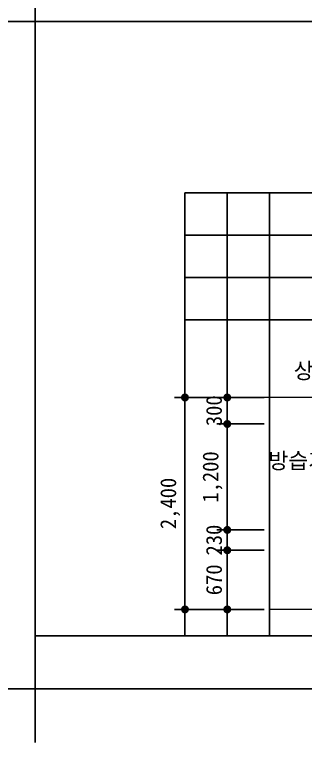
# Model space of a CAD drawing. Header units: millimetres. Extents: x -423835 to -174325, y -1379898 to -1311126.
# Drawn here: x -254826 to -251525, y -1379898 to -1371655 of the extents above; entities that cross this region are included whole.
import ezdxf
from ezdxf.enums import TextEntityAlignment as Align

# ---------------------------------------------------------------- set-up
doc = ezdxf.new("R2010")
doc.units = ezdxf.units.MM
doc.header["$LTSCALE"] = 100
doc.header["$MEASUREMENT"] = 0
doc.header["$PDSIZE"] = -10
doc.layers.get('0').update_dxf_attribs({"linetype": 'CONTINUOUS'})
doc.layers.get('Defpoints').update_dxf_attribs({"color": 153, "linetype": 'CONTINUOUS'})
doc.layers.add('A-DIMS', color=7, linetype='CONTINUOUS')
doc.layers.add('AA-TEX-3', color=3, linetype='CONTINUOUS')
doc.layers.add('A-MKXS-TEXT1', color=3, linetype='CONTINUOUS', lineweight=25)
doc.layers.add('A-XXXX-FIN2', color=6, linetype='CONTINUOUS', lineweight=20)
doc.layers.add('A-XXXX-NPLT', color=144, linetype='CONTINUOUS', lineweight=0, plot=False)
doc.styles.add('HY울릉도L', font='')
doc.styles.add('돋움체', font='')
doc.styles.get('HY울릉도L').set_extended_font_data('HYwulM')
doc.styles.get('돋움체').set_extended_font_data('DotumChe')
doc.dimstyles.new('CDIM', dxfattribs={"dimtxt": 3, "dimasz": 1.5, "dimexe": 2, "dimexo": 1, "dimgap": 1, "dimtad": 1, "dimdec": 0, "dimrnd": 0.5, "dimzin": 0, "dimdsep": 32, "dimlunit": 6, "dimtxsty": 'HY울릉도L', "dimblk1": '_CIDOT', "dimblk2": '_CIDOT', "dimsah": 1, "dimcen": 5.5, "dimclrd": 2, "dimclre": 2, "dimclrt": 7, "dimadec": 0, "dimazin": 0, "dimtfac": 1, "dimtdec": 0, "dimtix": 1, "dimtmove": 2, "dimatfit": 1, "dimldrblk": '_CIDOT', "dimfxl": 1, "dimtolj": 1, "dimtzin": 0, "dimlwd": -1, "dimarcsym": 0})

# ---------------------------------------------------------------- blocks, each defined once
blk = doc.blocks.new('_CIDOT')
at = {"color": 0, "linetype": 'ByBlock'}
blk.add_line((2, 0), (-1, 0), dxfattribs=at)
at = {"color": 0, "linetype": 'ByBlock', "const_width": 0.5}
blk.add_lwpolyline([(-0.25, 0, 1), (0.25, 0, 1)], format="xyb", close=True, dxfattribs=at)
blk = doc.blocks.new('*D723')
at = {"layer": 'A-DIMS', "lineweight": -2, "transparency": 16777216}
for p, q in [((-251991.7, -1375991.6), (-253011.7, -1375991.6)), ((-251991.7, -1378391.6), (-253011.7, -1378391.6))]:
    blk.add_line(p, q, dxfattribs=at)
at = {"layer": 'A-DIMS', "transparency": 16777216}
blk.add_line((-252891.7, -1376081.6), (-252891.7, -1378301.6), dxfattribs=at)
at = {"layer": 'Defpoints', "color": 0, "transparency": 16777216}
for p in [(-251931.7, -1375991.6), (-252891.7, -1378391.6), (-251931.7, -1378391.6)]:
    blk.add_point(p, dxfattribs=at)
at = {"layer": 'A-DIMS', "transparency": 16777216, "xscale": 90, "yscale": 90, "zscale": 90}
for p, rotation in [((-252891.7, -1375991.6), 90), ((-252891.7, -1378391.6), 270)]:
    blk.add_blockref('_CIDOT', p, dxfattribs=dict(at, rotation=rotation))
at = {"layer": 'A-DIMS', "color": 3, "transparency": 16777216, "insert": (-253058.8, -1377191.6), "char_height": 180, "attachment_point": 5, "rotation": 90, "style": '돋움체'}
blk.add_mtext('\\A1;2,400', dxfattribs=at)
blk = doc.blocks.new('*D726')
at = {"layer": 'A-DIMS', "lineweight": -2, "transparency": 16777216}
for p, q in [((-251991.7, -1377721.6), (-252531.7, -1377721.6)), ((-251991.7, -1378391.6), (-252531.7, -1378391.6))]:
    blk.add_line(p, q, dxfattribs=at)
at = {"layer": 'A-DIMS', "transparency": 16777216}
blk.add_line((-252411.7, -1378301.6), (-252411.7, -1377811.6), dxfattribs=at)
at = {"layer": 'Defpoints', "color": 0, "transparency": 16777216}
for p in [(-252411.7, -1377721.6), (-251931.7, -1377721.6), (-251931.7, -1378391.6)]:
    blk.add_point(p, dxfattribs=at)
at = {"layer": 'A-DIMS', "transparency": 16777216, "xscale": 90, "yscale": 90, "zscale": 90}
for p, rotation in [((-252411.7, -1377721.6), 90), ((-252411.7, -1378391.6), 270)]:
    blk.add_blockref('_CIDOT', p, dxfattribs=dict(at, rotation=rotation))
at = {"layer": 'A-DIMS', "color": 3, "transparency": 16777216, "insert": (-252561.8, -1378056.6), "char_height": 180, "attachment_point": 5, "rotation": 90, "style": '돋움체'}
blk.add_mtext('\\A1;670', dxfattribs=at)
blk = doc.blocks.new('*D727')
at = {"layer": 'A-DIMS', "transparency": 16777216}
for p, q in [((-252411.7, -1377401.6), (-252411.7, -1377311.6)), ((-252411.7, -1377721.6), (-252411.7, -1377491.6)), ((-252411.7, -1377811.6), (-252411.7, -1377901.6))]:
    blk.add_line(p, q, dxfattribs=at)
at = {"layer": 'A-DIMS', "lineweight": -2, "transparency": 16777216}
for p, q in [((-251991.7, -1377491.6), (-252531.7, -1377491.6)), ((-251991.7, -1377721.6), (-252531.7, -1377721.6))]:
    blk.add_line(p, q, dxfattribs=at)
at = {"layer": 'Defpoints', "color": 0, "transparency": 16777216}
for p in [(-252411.7, -1377491.6), (-251931.7, -1377491.6), (-251931.7, -1377721.6)]:
    blk.add_point(p, dxfattribs=at)
at = {"layer": 'A-DIMS', "transparency": 16777216, "xscale": 90, "yscale": 90, "zscale": 90}
for p, rotation in [((-252411.7, -1377491.6), 270), ((-252411.7, -1377721.6), 90)]:
    blk.add_blockref('_CIDOT', p, dxfattribs=dict(at, rotation=rotation))
at = {"layer": 'A-DIMS', "color": 3, "transparency": 16777216, "insert": (-252561.8, -1377606.6), "char_height": 180, "attachment_point": 5, "rotation": 90, "style": '돋움체'}
blk.add_mtext('\\A1;230', dxfattribs=at)
blk = doc.blocks.new('*D769')
at = {"layer": 'A-DIMS', "lineweight": -2, "transparency": 16777216}
for p, q in [((-251991.7, -1376291.6), (-252531.7, -1376291.6)), ((-251991.7, -1377491.6), (-252531.7, -1377491.6))]:
    blk.add_line(p, q, dxfattribs=at)
at = {"layer": 'A-DIMS', "transparency": 16777216}
blk.add_line((-252411.7, -1377401.6), (-252411.7, -1376381.6), dxfattribs=at)
at = {"layer": 'Defpoints', "color": 0, "transparency": 16777216}
for p in [(-252411.7, -1376291.6), (-251931.7, -1376291.6), (-251931.7, -1377491.6)]:
    blk.add_point(p, dxfattribs=at)
at = {"layer": 'A-DIMS', "transparency": 16777216, "xscale": 90, "yscale": 90, "zscale": 90}
for p, rotation in [((-252411.7, -1376291.6), 90), ((-252411.7, -1377491.6), 270)]:
    blk.add_blockref('_CIDOT', p, dxfattribs=dict(at, rotation=rotation))
at = {"layer": 'A-DIMS', "color": 3, "transparency": 16777216, "insert": (-252578.8, -1376891.6), "char_height": 180, "attachment_point": 5, "rotation": 90, "style": '돋움체'}
blk.add_mtext('\\A1;1,200', dxfattribs=at)
blk = doc.blocks.new('*D770')
at = {"layer": 'A-DIMS', "transparency": 16777216}
for p, q in [((-252411.7, -1375901.6), (-252411.7, -1375811.6)), ((-252411.7, -1375991.6), (-252411.7, -1376291.6)), ((-252411.7, -1376381.6), (-252411.7, -1376471.6))]:
    blk.add_line(p, q, dxfattribs=at)
at = {"layer": 'A-DIMS', "lineweight": -2, "transparency": 16777216}
for p, q in [((-251991.7, -1375991.6), (-252531.7, -1375991.6)), ((-251991.7, -1376291.6), (-252531.7, -1376291.6))]:
    blk.add_line(p, q, dxfattribs=at)
at = {"layer": 'Defpoints', "color": 0, "transparency": 16777216}
for p in [(-251931.7, -1375991.6), (-252411.7, -1376291.6), (-251931.7, -1376291.6)]:
    blk.add_point(p, dxfattribs=at)
at = {"layer": 'A-DIMS', "transparency": 16777216, "xscale": 90, "yscale": 90, "zscale": 90}
for p, rotation in [((-252411.7, -1375991.6), 270), ((-252411.7, -1376291.6), 90)]:
    blk.add_blockref('_CIDOT', p, dxfattribs=dict(at, rotation=rotation))
at = {"layer": 'A-DIMS', "color": 3, "transparency": 16777216, "insert": (-252561.8, -1376141.6), "char_height": 180, "attachment_point": 5, "rotation": 90, "style": '돋움체'}
blk.add_mtext('\\A1;300', dxfattribs=at)

msp = doc.modelspace()

# ---------------------------------------------------------------- linework, layer by layer
at = {"color": 3, "ltscale": 2}
for p, q in [((-254592.9, -1346766.1), (-254592.9, -1379898.1)), ((-272635.4, -1371732.1), (-228550.4, -1371732.1)), ((-272635.4, -1379291.6), (-228550.4, -1379291.6))]:
    msp.add_line(p, q, dxfattribs=at)
at = {"layer": 'A-XXXX-FIN2'}
msp.add_line((-241331.7, -1378391.6), (-251931.7, -1378391.6), dxfattribs=at)
at = {"layer": 'A-XXXX-NPLT'}
msp.add_line((-241161.7, -1375991.6), (-252861.7, -1375991.6), dxfattribs=at)
at = {"layer": 'Defpoints'}
for p, q in [((-252891.7, -1378691.6), (-252891.7, -1373673.9)), ((-252891.7, -1373673.9), (-240851.7, -1373673.9)), ((-252411.7, -1378691.6), (-252411.7, -1373673.9)), ((-251931.7, -1378691.6), (-251931.7, -1373673.9)), ((-252891.7, -1374153.9), (-240851.7, -1374153.9)), ((-252891.7, -1374633.9), (-240851.7, -1374633.9)), ((-252891.7, -1375113.9), (-240851.7, -1375113.9)), ((-229030.4, -1378691.6), (-254592.9, -1378691.6))]:
    msp.add_line(p, q, dxfattribs=at)

# ---------------------------------------------------------------- texts
at = {"layer": 'A-MKXS-TEXT1', "style": '돋움체'}
msp.add_text('상부조명박스', height=180, dxfattribs=at).set_placement((-250302.1, -1375688.4), align=Align.MIDDLE_RIGHT)
at = {"layer": 'AA-TEX-3', "style": '돋움체'}
msp.add_text('방습거울', height=180, dxfattribs=at).set_placement((-251040.9, -1376708.2), align=Align.MIDDLE_RIGHT)

# ---------------------------------------------------------------- dimensions: what is measured, and where the dimension line sits
at = {"layer": 'A-DIMS'}
for base, p1, p2, angle, picture, middle in [((-252891.7, -1378391.6), (-251931.7, -1375991.6), (-251931.7, -1378391.6), 90, '*D723', (-253058.8, -1377191.6)), ((-252411.7, -1376291.6), (-251931.7, -1375991.6), (-251931.7, -1376291.6), 270, '*D770', (-252561.8, -1376141.6)), ((-252411.7, -1376291.6), (-251931.7, -1377491.6), (-251931.7, -1376291.6), 90, '*D769', (-252578.8, -1376891.6)), ((-252411.7, -1377491.6), (-251931.7, -1377721.6), (-251931.7, -1377491.6), 90, '*D727', (-252561.8, -1377606.6)), ((-252411.7, -1377721.6), (-251931.7, -1378391.6), (-251931.7, -1377721.6), 90, '*D726', (-252561.8, -1378056.6))]:
    dim = msp.add_linear_dim(base=base, p1=p1, p2=p2, angle=angle, dimstyle='CDIM', override={"dimscale": 60, "dimtxsty": '돋움체', "dimclrd": 256, "dimclre": 256, "dimclrt": 3}, dxfattribs=at)
    dim.commit()
    dim.dimension.update_dxf_attribs({"geometry": picture, "text_midpoint": middle})

doc.saveas('drawing.dxf')
